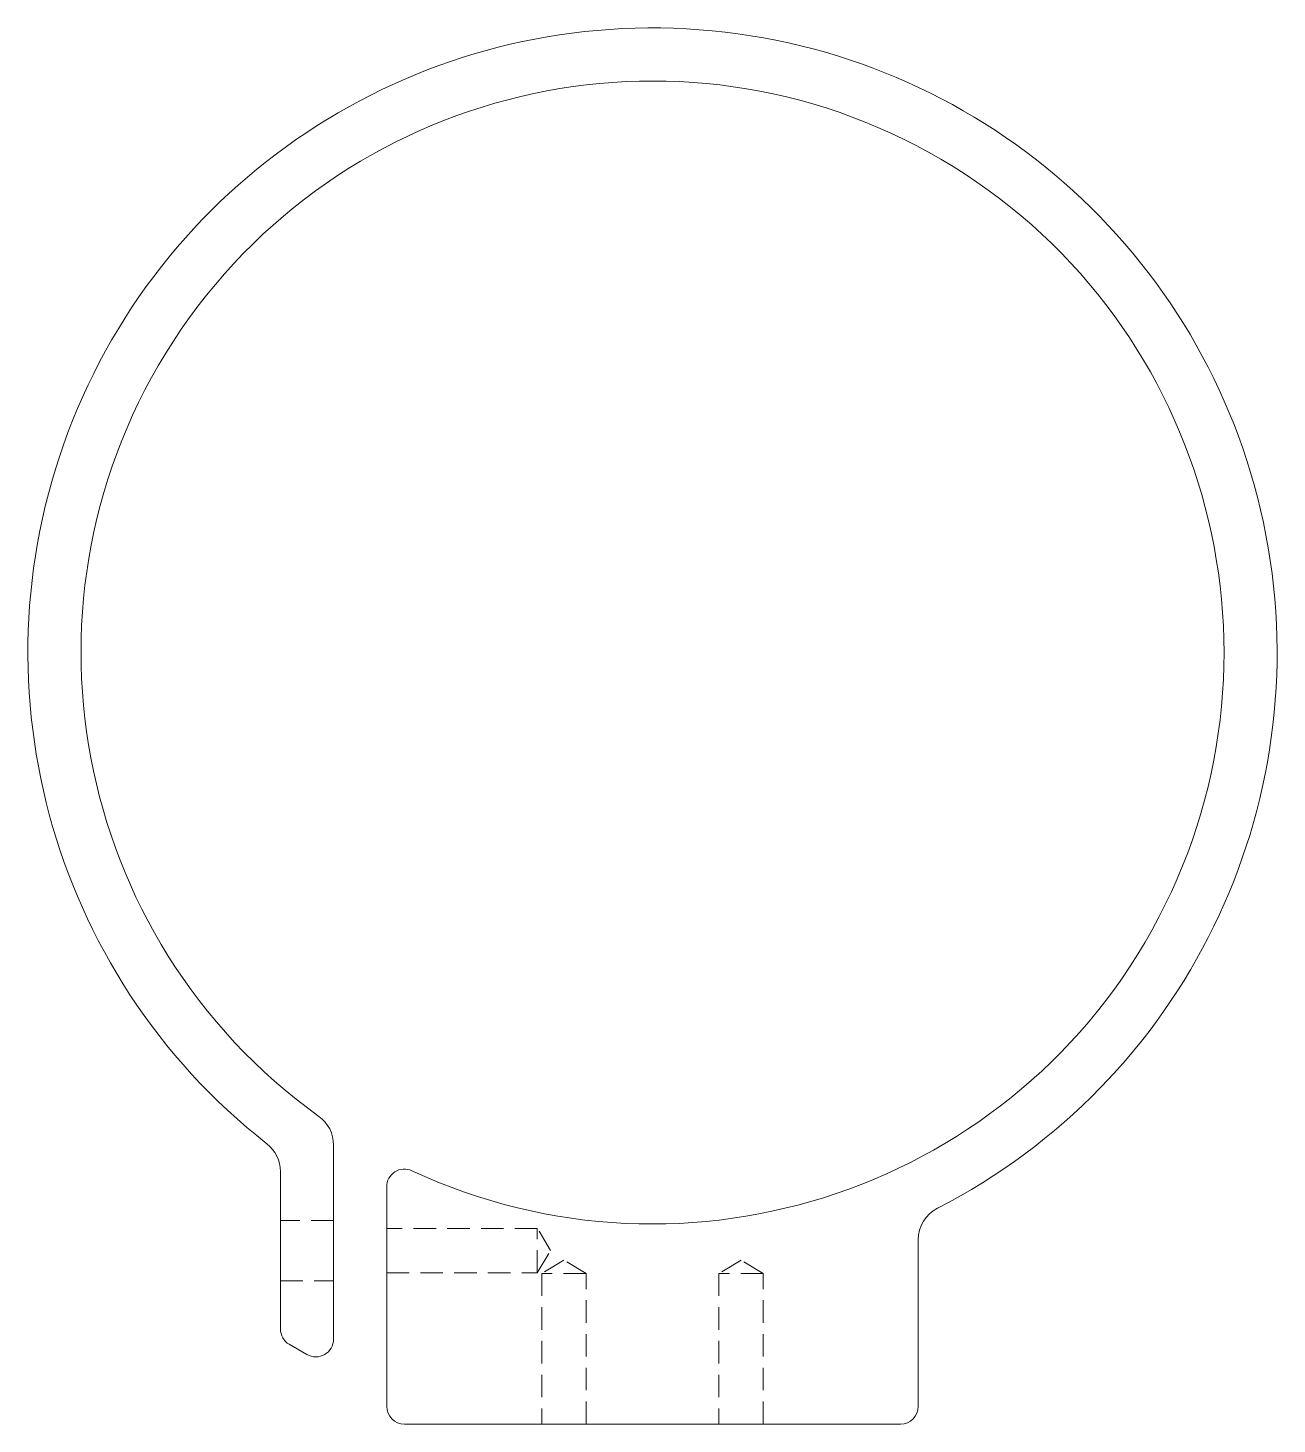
# Model space of a CAD drawing. Header units: millimetres. Extents: x -35.3 to 35.3, y -43.5 to 35.3.
import ezdxf

# ---------------------------------------------------------------- set-up
doc = ezdxf.new("R2010")
doc.units = ezdxf.units.MM
doc.linetypes.add('HIDDEN', pattern=[1.905, 1.27, -0.635])

msp = doc.modelspace()

# ---------------------------------------------------------------- linework, layer by layer
at = {"color": 7, "linetype": 'Continuous', "lineweight": 15}
for p, q in [((-18, -27.804), (-18, -38.759)), ((-21, -29.301), (-21, -38.182)), ((-15, -30.159), (-15, -42.549)), ((15, -42.549), (15, -33.145)), ((-20.5, -39.048), (-19.5, -39.625)), ((-14, -43.549), (14, -43.549))]:
    msp.add_line(p, q, dxfattribs=at)
at = {"color": 7, "linetype": 'HIDDEN', "lineweight": 0}
for p, q in [((-18, -32.059), (-21, -32.059)), ((-6.5, -32.509), (-15, -32.509)), ((-6.5, -35.009), (-6.5, -32.509)), ((-5.749, -33.759), (-6.5, -32.509)), ((-6.5, -35.009), (-5.749, -33.759)), ((-5, -34.298), (-6.25, -35.049)), ((-3.75, -35.049), (-5, -34.298)), ((5, -34.298), (3.75, -35.049)), ((6.25, -35.049), (5, -34.298)), ((-21, -35.459), (-18, -35.459)), ((-15, -35.009), (-6.5, -35.009)), ((-3.75, -35.049), (-6.25, -35.049)), ((-6.25, -35.049), (-6.25, -43.549)), ((-3.75, -43.549), (-3.75, -35.049)), ((6.25, -35.049), (3.75, -35.049)), ((3.75, -35.049), (3.75, -43.549)), ((6.25, -43.549), (6.25, -35.049))]:
    msp.add_line(p, q, dxfattribs=at)
at = {"color": 7, "linetype": 'Continuous', "lineweight": 15}
for centre, radius, start, end in [((0, 0), 35.25, 297.15349, 231.86987), ((0, 0), 32.25, 245.09894, 234.27175), ((-20, -27.804), 2, 0, 54.27175), ((-23, -29.301), 2, 0, 51.86987), ((-14, -30.159), 1, 65.09894, 180), ((17, -33.145), 2, 117.15349, 180), ((-20, -38.182), 1, 180, 240), ((-19, -38.759), 1, 240, 0), ((-14, -42.549), 1, 180, 270), ((14, -42.549), 1, 270, 0)]:
    msp.add_arc(centre, radius, start, end, dxfattribs=at)

doc.saveas('drawing.dxf')
